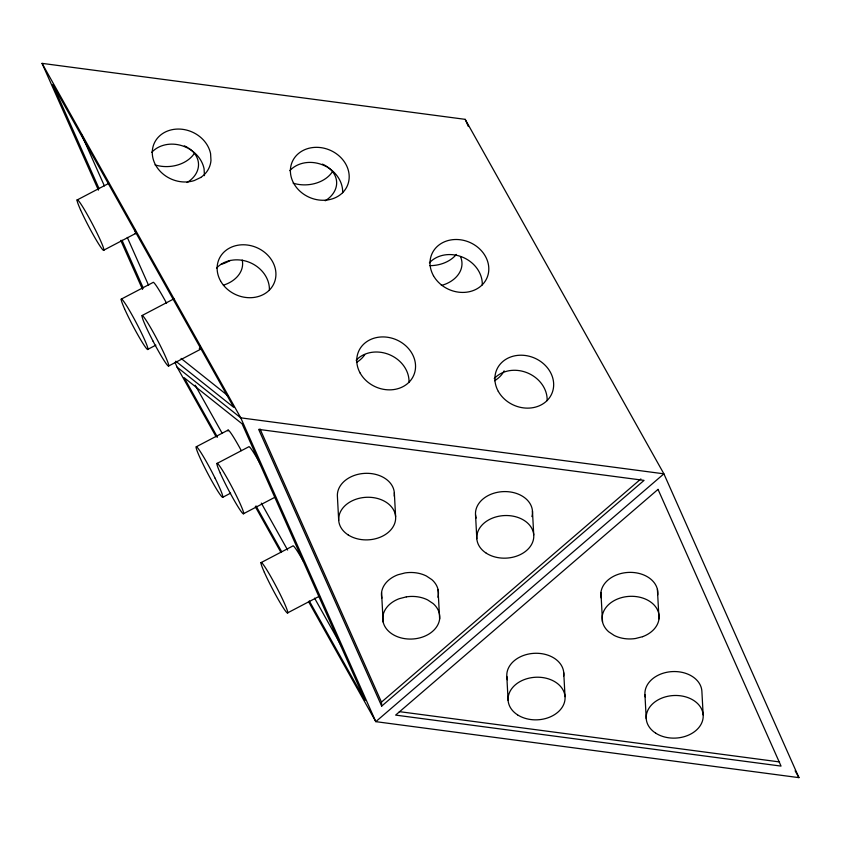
<?xml version="1.0" encoding="UTF-8"?>
<svg xmlns="http://www.w3.org/2000/svg" width="841" height="841" viewBox="0 0 841 841"><rect width="100%" height="100%" fill="white"/><g stroke="black" fill="none" stroke-linecap="round" stroke-linejoin="round"><path stroke-width="1.26" d="M381.677 706.114L258.66 429.383L644.069 480.379L381.677 706.114L381.467 702.119L640.874 478.95M77.099 199.99L108.931 183.306M103.821 250.145L135.653 233.462M121.188 299.165L153.02 282.481A28.52 2.197 62.3 0 1 166.571 303.212M142.14 315.491L173.971 298.807M147.911 349.309L155.869 345.146M168.505 366.066L200.337 349.383M196.3 446.76L228.132 430.077M216.904 463.507L248.736 446.823A28.52 2.197 62.3 0 1 261.109 465.399M222.676 497.325L230.634 493.152M243.627 513.651L275.459 496.978A28.52 2.197 62.3 0 1 274.807 496.968M260.983 562.671L292.815 545.998A28.52 2.197 62.3 0 1 303.464 561.431M287.706 612.826L319.538 596.143M98.418 190.15L42.05 63.359L465.189 119.348L663.896 473.83L798.95 777.641L375.811 721.652L308.51 601.588M399.328 711.633L779.533 761.935M181.078 358.424L227.858 395.669M175.769 361.199L233.745 407.359L52.752 84.478L99.091 188.699M174.981 362.387L177.104 367.17L240.757 417.84L375.811 721.652L663.896 473.83L240.757 417.84L42.05 63.359M795.102 770.777L798.95 777.641M195.196 385.178L222.161 433.273M261.309 503.118L287.622 550.056M314.576 598.151L342.171 647.381M217.493 437.194L184.116 377.662L242.092 423.811L365.11 700.542L309.267 600.926M256 505.893L281.672 551.696M177.104 367.17L216.211 436.921M255.307 506.681L280.947 552.421M465.189 119.348L468.374 126.518M260.037 428.984L381.467 702.119M81.493 134.402L104.389 185.914M127.296 237.425L148.594 285.341M121.987 240.211L143.285 288.127M120.747 240.379L142.549 289.42M204.458 175.643L204.069 168.747A30.034 25.745 23.4 0 0 181.908 145.682A30.034 25.745 23.4 0 0 151.674 152.389M703.16 714.934L701.867 690.997A28.52 21.298 -3.1 0 0 670.33 671.749A28.52 21.298 -3.1 0 0 645.268 696.947M657.41 589.383L658.997 618.871M644.942 694.74L646.235 718.677M600.926 592.453L602.524 621.951M563.743 672.726L565.036 696.663M532.458 511.044L533.741 534.981M506.818 676.458L508.111 700.395M475.533 514.787L476.815 538.724M438.045 589.499L439.633 618.987M394.334 492.763L395.617 516.71M381.562 592.569L383.16 622.056M338.692 520.442L337.409 496.505A28.52 21.298 -3.1 0 1 366.518 473.315A28.52 21.298 -3.1 0 1 394.229 496.116M216.526 268.111A30.034 25.745 23.4 0 1 249.83 262.508A30.034 25.745 23.4 0 1 269.393 290.198M289.788 170.67A30.034 25.745 23.4 0 1 323.091 165.067A30.034 25.745 23.4 0 1 342.655 192.757M429.404 262.834A30.034 25.745 23.4 0 1 462.708 257.23A30.034 25.745 23.4 0 1 482.271 284.92M356.142 360.274A30.034 25.745 23.4 0 1 389.446 354.671A30.034 25.745 23.4 0 1 409.01 382.361M494.266 378.545A30.034 25.745 23.4 0 1 527.57 372.941A30.034 25.745 23.4 0 1 547.134 400.631M194.176 153.619A30.034 22.434 -3.1 0 1 155.017 164.889M332.3 171.9A30.034 22.434 -3.1 0 1 293.141 183.17M230.182 260.416A30.034 22.434 -3.1 0 1 221.036 264.358M456.348 254.413A30.034 22.434 -3.1 0 1 429.898 265.661M242.208 260.048A30.034 22.434 -3.1 0 1 223.401 285.173M504.116 370.849A30.034 22.434 -3.1 0 1 494.624 380.742M364.731 354.755A30.034 22.434 -3.1 0 1 356.5 362.471M460.49 256.684A30.034 22.434 -3.1 0 1 441.346 285.477M188.521 148.111A30.034 22.434 -3.1 0 1 187.08 182.518M184.326 145.861A30.034 22.434 -3.1 0 1 187.532 147.501M327.601 167.023A30.034 22.434 -3.1 0 1 325.204 200.789M322.45 164.142A30.034 22.434 -3.1 0 1 326.644 166.381M199.727 345.819A28.52 2.197 62.3 0 1 199.296 348.605M134.728 229.73A28.52 2.197 62.3 0 1 135.002 233.451M601.231 598.004A28.52 21.298 -3.1 0 1 628.153 572.427A28.52 21.298 -3.1 0 1 657.715 594.934M507.428 679.759A28.52 21.298 -3.1 0 1 533.688 653.352A28.52 21.298 -3.1 0 1 563.649 676.069M227.985 431.023A28.52 2.197 62.3 0 1 241.293 450.629M437.919 597.268A28.52 21.298 -3.1 0 0 431.843 579.628L426.366 575.99A28.52 21.298 -3.1 0 0 405.078 572.921L397.982 574.75A28.52 21.298 -3.1 0 0 381.867 598.119M476.132 518.088A28.52 21.298 -3.1 0 1 503.885 491.596A28.52 21.298 -3.1 0 1 531.901 516.605M658.03 489.378L395.627 715.102L781.047 766.098L658.03 489.378M200.747 177.462L194.303 180.542A30.034 25.745 23.4 0 1 154.124 161.935A30.034 25.745 23.4 0 1 173.835 129.377A30.034 25.745 23.4 0 1 210.586 153.672L210.975 160.568A30.034 25.745 23.4 0 1 200.747 177.462M406.371 596.858L399.265 598.687A28.52 21.298 -3.1 0 0 386.524 628.942A28.52 21.298 -3.1 0 0 427.533 634.85A28.52 21.298 -3.1 0 0 433.136 603.565L427.659 599.927A28.52 21.298 -3.1 0 0 406.371 596.858M642.587 636.69L635.481 638.519A28.52 21.298 -3.1 0 1 614.193 635.449L608.726 631.812A28.52 21.298 -3.1 0 1 614.319 600.527A28.52 21.298 -3.1 0 1 655.339 606.435A28.52 21.298 -3.1 0 1 642.587 636.69M153.02 341.12L149.687 334.56A28.52 2.197 62.3 0 1 142.76 319.054L141.992 316.447A28.52 2.197 62.3 0 1 155.301 336.053A28.52 2.197 62.3 0 1 168.663 365.94A28.52 2.197 62.3 0 1 153.02 341.12M215.128 478.256L211.795 471.696A28.52 2.197 62.3 0 0 196.153 446.876A28.52 2.197 62.3 0 0 209.504 476.763A28.52 2.197 62.3 0 0 222.823 496.379L222.056 493.762A28.52 2.197 62.3 0 0 215.128 478.256M220.563 280.957A30.034 25.745 23.4 0 0 271.464 287.696A30.034 25.745 23.4 0 0 247.559 245.057A30.034 25.745 23.4 0 0 220.563 280.957M433.451 275.68A30.034 25.745 23.4 0 0 484.342 282.418A30.034 25.745 23.4 0 0 460.437 239.78A30.034 25.745 23.4 0 0 433.451 275.68M498.314 391.391A30.034 25.745 23.4 0 0 549.205 398.129A30.034 25.745 23.4 0 0 525.299 355.491A30.034 25.745 23.4 0 0 498.314 391.391M360.19 373.12A30.034 25.745 23.4 0 0 411.081 379.848A30.034 25.745 23.4 0 0 387.186 337.209A30.034 25.745 23.4 0 0 360.19 373.12M293.824 183.517A30.034 25.745 23.4 0 0 344.726 190.255A30.034 25.745 23.4 0 0 320.82 147.617A30.034 25.745 23.4 0 0 293.824 183.517M124.563 308.805A28.52 2.197 62.3 0 0 147.259 349.299A28.52 2.197 62.3 0 0 131.827 314.597A28.52 2.197 62.3 0 0 124.563 308.805M80.473 209.64A28.52 2.197 62.3 0 0 103.17 250.134A28.52 2.197 62.3 0 0 87.748 215.422A28.52 2.197 62.3 0 0 80.473 209.64M517.572 714.871A28.52 21.298 -3.1 0 0 564.479 702.224A28.52 21.298 -3.1 0 0 527.664 678.498A28.52 21.298 -3.1 0 0 517.572 714.871M655.696 733.152A28.52 21.298 -3.1 0 0 702.603 720.495A28.52 21.298 -3.1 0 0 665.788 696.769A28.52 21.298 -3.1 0 0 655.696 733.152M220.279 473.157A28.52 2.197 62.3 0 0 242.975 513.641A28.52 2.197 62.3 0 0 227.543 478.939A28.52 2.197 62.3 0 0 220.279 473.157M264.358 572.322A28.52 2.197 62.3 0 0 287.054 612.816A28.52 2.197 62.3 0 0 271.632 578.114A28.52 2.197 62.3 0 0 264.358 572.322M486.287 553.199A28.52 21.298 -3.1 0 0 533.183 540.542A28.52 21.298 -3.1 0 0 496.369 516.816A28.52 21.298 -3.1 0 0 486.287 553.199M348.163 534.918A28.52 21.298 -3.1 0 0 395.06 522.272A28.52 21.298 -3.1 0 0 358.255 498.545A28.52 21.298 -3.1 0 0 348.163 534.918"/></g></svg>
